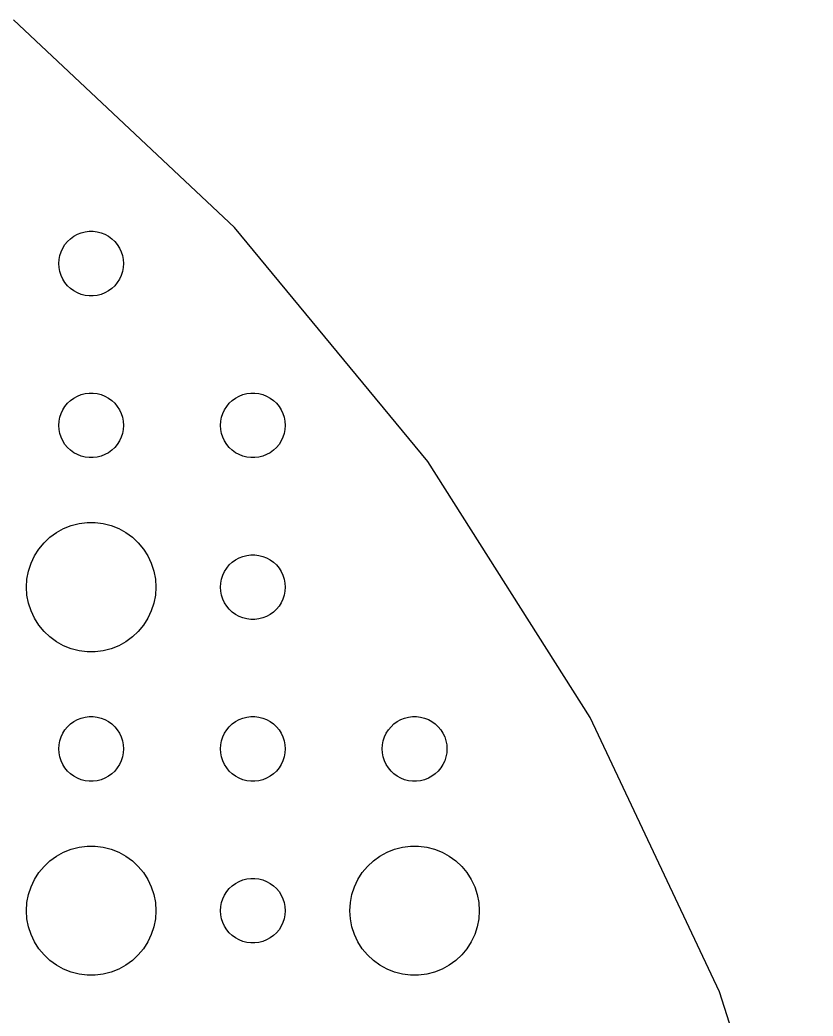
# Model space of a CAD drawing. Header units: metres. Extents: x -112 to 112, y -112 to 112.
# Drawn here: x 71.7 to 108.48, y 40.11 to 86.3 of the extents above; entities that cross this region are included whole.
import ezdxf

# ---------------------------------------------------------------- set-up
doc = ezdxf.new("R2010")
doc.units = ezdxf.units.M

msp = doc.modelspace()

# ---------------------------------------------------------------- linework, layer by layer
for p, q in [((81.6445, 76.6693), (71.3915, 86.2975)), ((90.6099, 65.8319), (81.6445, 76.6693)), ((74.0439, 76.1558), (74.1963, 76.2665)), ((74.1963, 76.2665), (74.3613, 76.3572)), ((74.3613, 76.3572), (74.5365, 76.4266)), ((74.5365, 76.4266), (74.7189, 76.4734)), ((74.7189, 76.4734), (74.9058, 76.497)), ((74.9058, 76.497), (75.0942, 76.497)), ((75.0942, 76.497), (75.2811, 76.4734)), ((75.2811, 76.4734), (75.4635, 76.4266)), ((75.4635, 76.4266), (75.6387, 76.3572)), ((75.6387, 76.3572), (75.8037, 76.2665)), ((75.8037, 76.2665), (75.9561, 76.1558)), ((73.6855, 75.7226), (73.7865, 75.8817)), ((73.7865, 75.8817), (73.9065, 76.0268)), ((73.9065, 76.0268), (74.0439, 76.1558)), ((75.9561, 76.1558), (76.0934, 76.0268)), ((76.0934, 76.0268), (76.2135, 75.8817)), ((76.2135, 75.8817), (76.3145, 75.7226)), ((73.5118, 75.188), (73.5471, 75.373)), ((73.5471, 75.373), (73.6053, 75.5522)), ((73.6053, 75.5522), (73.6855, 75.7226)), ((76.3145, 75.7226), (76.3947, 75.5522)), ((76.3947, 75.5522), (76.4529, 75.373)), ((76.4529, 75.373), (76.4882, 75.188)), ((73.5, 75), (73.5118, 75.188)), ((73.5118, 74.812), (73.5, 75)), ((76.4882, 75.188), (76.5, 75)), ((76.5, 75), (76.4882, 74.812)), ((73.5471, 74.627), (73.5118, 74.812)), ((73.6053, 74.4478), (73.5471, 74.627)), ((73.6855, 74.2774), (73.6053, 74.4478)), ((76.3947, 74.4478), (76.3145, 74.2774)), ((76.4529, 74.627), (76.3947, 74.4478)), ((76.4882, 74.812), (76.4529, 74.627)), ((73.7865, 74.1183), (73.6855, 74.2774)), ((73.9065, 73.9732), (73.7865, 74.1183)), ((74.0439, 73.8442), (73.9065, 73.9732)), ((76.0934, 73.9732), (75.9561, 73.8442)), ((76.2135, 74.1183), (76.0934, 73.9732)), ((76.3145, 74.2774), (76.2135, 74.1183)), ((74.1963, 73.7335), (74.0439, 73.8442)), ((74.3613, 73.6428), (74.1963, 73.7335)), ((74.5365, 73.5734), (74.3613, 73.6428)), ((74.7189, 73.5266), (74.5365, 73.5734)), ((74.9058, 73.503), (74.7189, 73.5266)), ((75.0942, 73.503), (74.9058, 73.503)), ((75.2811, 73.5266), (75.0942, 73.503)), ((75.4635, 73.5734), (75.2811, 73.5266)), ((75.6387, 73.6428), (75.4635, 73.5734)), ((75.8037, 73.7335), (75.6387, 73.6428)), ((75.9561, 73.8442), (75.8037, 73.7335)), ((74.1963, 68.7665), (74.3613, 68.8572)), ((74.3613, 68.8572), (74.5365, 68.9266)), ((74.5365, 68.9266), (74.7189, 68.9734)), ((74.7189, 68.9734), (74.9058, 68.997)), ((74.9058, 68.997), (75.0942, 68.997)), ((75.0942, 68.997), (75.2811, 68.9734)), ((75.2811, 68.9734), (75.4635, 68.9266)), ((75.4635, 68.9266), (75.6387, 68.8572)), ((75.6387, 68.8572), (75.8037, 68.7665)), ((81.6963, 68.7665), (81.8613, 68.8572)), ((81.8613, 68.8572), (82.0365, 68.9266)), ((82.0365, 68.9266), (82.2189, 68.9734)), ((82.2189, 68.9734), (82.4058, 68.997)), ((82.4058, 68.997), (82.5942, 68.997)), ((82.5942, 68.997), (82.7811, 68.9734)), ((82.7811, 68.9734), (82.9635, 68.9266)), ((82.9635, 68.9266), (83.1387, 68.8572)), ((83.1387, 68.8572), (83.3037, 68.7665)), ((73.6855, 68.2226), (73.7865, 68.3817)), ((73.7865, 68.3817), (73.9065, 68.5268)), ((73.9065, 68.5268), (74.0439, 68.6558)), ((74.0439, 68.6558), (74.1963, 68.7665)), ((75.8037, 68.7665), (75.9561, 68.6558)), ((75.9561, 68.6558), (76.0934, 68.5268)), ((76.0934, 68.5268), (76.2135, 68.3817)), ((76.2135, 68.3817), (76.3145, 68.2226)), ((81.1855, 68.2226), (81.2865, 68.3817)), ((81.2865, 68.3817), (81.4065, 68.5268)), ((81.4065, 68.5268), (81.5439, 68.6558)), ((81.5439, 68.6558), (81.6963, 68.7665)), ((83.3037, 68.7665), (83.4561, 68.6558)), ((83.4561, 68.6558), (83.5934, 68.5268)), ((83.5934, 68.5268), (83.7135, 68.3817)), ((83.7135, 68.3817), (83.8145, 68.2226)), ((73.5471, 67.873), (73.6053, 68.0522)), ((73.6053, 68.0522), (73.6855, 68.2226)), ((76.3145, 68.2226), (76.3947, 68.0522)), ((76.3947, 68.0522), (76.4529, 67.873)), ((81.0471, 67.873), (81.1053, 68.0522)), ((81.1053, 68.0522), (81.1855, 68.2226)), ((83.8145, 68.2226), (83.8947, 68.0522)), ((83.8947, 68.0522), (83.9529, 67.873)), ((73.5, 67.5), (73.5118, 67.688)), ((73.5118, 67.312), (73.5, 67.5)), ((73.5118, 67.688), (73.5471, 67.873)), ((76.4529, 67.873), (76.4882, 67.688)), ((76.4882, 67.688), (76.5, 67.5)), ((76.5, 67.5), (76.4882, 67.312)), ((81, 67.5), (81.0118, 67.688)), ((81.0118, 67.312), (81, 67.5)), ((81.0118, 67.688), (81.0471, 67.873)), ((83.9529, 67.873), (83.9882, 67.688)), ((83.9882, 67.688), (84, 67.5)), ((84, 67.5), (83.9882, 67.312)), ((73.5471, 67.127), (73.5118, 67.312)), ((73.6053, 66.9478), (73.5471, 67.127)), ((76.4529, 67.127), (76.3947, 66.9478)), ((76.4882, 67.312), (76.4529, 67.127)), ((81.0471, 67.127), (81.0118, 67.312)), ((81.1053, 66.9478), (81.0471, 67.127)), ((83.9529, 67.127), (83.8947, 66.9478)), ((83.9882, 67.312), (83.9529, 67.127)), ((73.6855, 66.7774), (73.6053, 66.9478)), ((73.7865, 66.6183), (73.6855, 66.7774)), ((73.9065, 66.4732), (73.7865, 66.6183)), ((76.2135, 66.6183), (76.0934, 66.4732)), ((76.3145, 66.7774), (76.2135, 66.6183)), ((76.3947, 66.9478), (76.3145, 66.7774)), ((81.1855, 66.7774), (81.1053, 66.9478)), ((81.2865, 66.6183), (81.1855, 66.7774)), ((81.4065, 66.4732), (81.2865, 66.6183)), ((83.7135, 66.6183), (83.5934, 66.4732)), ((83.8145, 66.7774), (83.7135, 66.6183)), ((83.8947, 66.9478), (83.8145, 66.7774)), ((74.0439, 66.3442), (73.9065, 66.4732)), ((74.1963, 66.2335), (74.0439, 66.3442)), ((74.3613, 66.1428), (74.1963, 66.2335)), ((74.5365, 66.0734), (74.3613, 66.1428)), ((74.7189, 66.0266), (74.5365, 66.0734)), ((75.4635, 66.0734), (75.2811, 66.0266)), ((75.6387, 66.1428), (75.4635, 66.0734)), ((75.8037, 66.2335), (75.6387, 66.1428)), ((75.9561, 66.3442), (75.8037, 66.2335)), ((76.0934, 66.4732), (75.9561, 66.3442)), ((81.5439, 66.3442), (81.4065, 66.4732)), ((81.6963, 66.2335), (81.5439, 66.3442)), ((81.8613, 66.1428), (81.6963, 66.2335)), ((82.0365, 66.0734), (81.8613, 66.1428)), ((82.2189, 66.0266), (82.0365, 66.0734)), ((82.9635, 66.0734), (82.7811, 66.0266)), ((83.1387, 66.1428), (82.9635, 66.0734)), ((83.3037, 66.2335), (83.1387, 66.1428)), ((83.4561, 66.3442), (83.3037, 66.2335)), ((83.5934, 66.4732), (83.4561, 66.3442)), ((74.9058, 66.003), (74.7189, 66.0266)), ((75.0942, 66.003), (74.9058, 66.003)), ((75.2811, 66.0266), (75.0942, 66.003)), ((82.4058, 66.003), (82.2189, 66.0266)), ((82.5942, 66.003), (82.4058, 66.003)), ((82.7811, 66.0266), (82.5942, 66.003)), ((98.1463, 53.9564), (90.6099, 65.8319)), ((73.7227, 62.7145), (74.073, 62.8532)), ((74.073, 62.8532), (74.4379, 62.9469)), ((74.4379, 62.9469), (74.8116, 62.9941)), ((74.8116, 62.9941), (75.1884, 62.9941)), ((75.1884, 62.9941), (75.5621, 62.9469)), ((75.5621, 62.9469), (75.927, 62.8532)), ((75.927, 62.8532), (76.2773, 62.7145)), ((73.0877, 62.3115), (73.3925, 62.533)), ((73.3925, 62.533), (73.7227, 62.7145)), ((76.2773, 62.7145), (76.6075, 62.533)), ((76.6075, 62.533), (76.9123, 62.3115)), ((72.573, 61.7634), (72.8131, 62.0536)), ((72.8131, 62.0536), (73.0877, 62.3115)), ((76.9123, 62.3115), (77.1869, 62.0536)), ((77.1869, 62.0536), (77.427, 61.7634)), ((72.2107, 61.1044), (72.3711, 61.4453)), ((72.3711, 61.4453), (72.573, 61.7634)), ((77.427, 61.7634), (77.6289, 61.4453)), ((77.6289, 61.4453), (77.7893, 61.1044)), ((81.8613, 61.3572), (82.0365, 61.4266)), ((82.0365, 61.4266), (82.2189, 61.4734)), ((82.2189, 61.4734), (82.4058, 61.497)), ((82.4058, 61.497), (82.5942, 61.497)), ((82.5942, 61.497), (82.7811, 61.4734)), ((82.7811, 61.4734), (82.9635, 61.4266)), ((82.9635, 61.4266), (83.1387, 61.3572)), ((72.0943, 60.7461), (72.2107, 61.1044)), ((77.7893, 61.1044), (77.9057, 60.7461)), ((81.2865, 60.8817), (81.4065, 61.0268)), ((81.4065, 61.0268), (81.5439, 61.1558)), ((81.5439, 61.1558), (81.6963, 61.2665)), ((81.6963, 61.2665), (81.8613, 61.3572)), ((83.1387, 61.3572), (83.3037, 61.2665)), ((83.3037, 61.2665), (83.4561, 61.1558)), ((83.4561, 61.1558), (83.5934, 61.0268)), ((83.5934, 61.0268), (83.7135, 60.8817)), ((72.0237, 60.376), (72.0943, 60.7461)), ((77.9057, 60.7461), (77.9763, 60.376)), ((81.0471, 60.373), (81.1053, 60.5522)), ((81.1053, 60.5522), (81.1855, 60.7226)), ((81.1855, 60.7226), (81.2865, 60.8817)), ((83.7135, 60.8817), (83.8145, 60.7226)), ((83.8145, 60.7226), (83.8947, 60.5522)), ((83.8947, 60.5522), (83.9529, 60.373)), ((72, 60), (72.0237, 60.376)), ((77.9763, 60.376), (78, 60)), ((81, 60), (81.0118, 60.188)), ((81.0118, 60.188), (81.0471, 60.373)), ((83.9529, 60.373), (83.9882, 60.188)), ((83.9882, 60.188), (84, 60)), ((72.0237, 59.624), (72, 60)), ((72.0943, 59.2539), (72.0237, 59.624)), ((77.9763, 59.624), (77.9057, 59.2539)), ((78, 60), (77.9763, 59.624)), ((81.0118, 59.812), (81, 60)), ((81.0471, 59.627), (81.0118, 59.812)), ((81.1053, 59.4478), (81.0471, 59.627)), ((83.9529, 59.627), (83.8947, 59.4478)), ((83.9882, 59.812), (83.9529, 59.627)), ((84, 60), (83.9882, 59.812)), ((72.2107, 58.8956), (72.0943, 59.2539)), ((77.9057, 59.2539), (77.7893, 58.8956)), ((81.1855, 59.2774), (81.1053, 59.4478)), ((81.2865, 59.1183), (81.1855, 59.2774)), ((81.4065, 58.9732), (81.2865, 59.1183)), ((83.7135, 59.1183), (83.5934, 58.9732)), ((83.8145, 59.2774), (83.7135, 59.1183)), ((83.8947, 59.4478), (83.8145, 59.2774)), ((72.3711, 58.5547), (72.2107, 58.8956)), ((77.7893, 58.8956), (77.6289, 58.5547)), ((81.5439, 58.8442), (81.4065, 58.9732)), ((81.6963, 58.7335), (81.5439, 58.8442)), ((81.8613, 58.6428), (81.6963, 58.7335)), ((83.3037, 58.7335), (83.1387, 58.6428)), ((83.4561, 58.8442), (83.3037, 58.7335)), ((83.5934, 58.9732), (83.4561, 58.8442)), ((72.573, 58.2366), (72.3711, 58.5547)), ((72.8131, 57.9464), (72.573, 58.2366)), ((77.427, 58.2366), (77.1869, 57.9464)), ((77.6289, 58.5547), (77.427, 58.2366)), ((82.0365, 58.5734), (81.8613, 58.6428)), ((82.2189, 58.5266), (82.0365, 58.5734)), ((82.4058, 58.503), (82.2189, 58.5266)), ((82.5942, 58.503), (82.4058, 58.503)), ((82.7811, 58.5266), (82.5942, 58.503)), ((82.9635, 58.5734), (82.7811, 58.5266)), ((83.1387, 58.6428), (82.9635, 58.5734)), ((73.0877, 57.6885), (72.8131, 57.9464)), ((77.1869, 57.9464), (76.9123, 57.6885)), ((73.3925, 57.467), (73.0877, 57.6885)), ((73.7227, 57.2855), (73.3925, 57.467)), ((74.073, 57.1468), (73.7227, 57.2855)), ((76.2773, 57.2855), (75.927, 57.1468)), ((76.6075, 57.467), (76.2773, 57.2855)), ((76.9123, 57.6885), (76.6075, 57.467)), ((74.4379, 57.0531), (74.073, 57.1468)), ((74.8116, 57.0059), (74.4379, 57.0531)), ((75.1884, 57.0059), (74.8116, 57.0059)), ((75.5621, 57.0531), (75.1884, 57.0059)), ((75.927, 57.1468), (75.5621, 57.0531)), ((73.9065, 53.5268), (74.0439, 53.6558)), ((74.0439, 53.6558), (74.1963, 53.7665)), ((74.1963, 53.7665), (74.3613, 53.8572)), ((74.3613, 53.8572), (74.5365, 53.9266)), ((74.5365, 53.9266), (74.7189, 53.9734)), ((74.7189, 53.9734), (74.9058, 53.997)), ((74.9058, 53.997), (75.0942, 53.997)), ((75.0942, 53.997), (75.2811, 53.9734)), ((75.2811, 53.9734), (75.4635, 53.9266)), ((75.4635, 53.9266), (75.6387, 53.8572)), ((75.6387, 53.8572), (75.8037, 53.7665)), ((75.8037, 53.7665), (75.9561, 53.6558)), ((75.9561, 53.6558), (76.0934, 53.5268)), ((81.4065, 53.5268), (81.5439, 53.6558)), ((81.5439, 53.6558), (81.6963, 53.7665)), ((81.6963, 53.7665), (81.8613, 53.8572)), ((81.8613, 53.8572), (82.0365, 53.9266)), ((82.0365, 53.9266), (82.2189, 53.9734)), ((82.2189, 53.9734), (82.4058, 53.997)), ((82.4058, 53.997), (82.5942, 53.997)), ((82.5942, 53.997), (82.7811, 53.9734)), ((82.7811, 53.9734), (82.9635, 53.9266)), ((82.9635, 53.9266), (83.1387, 53.8572)), ((83.1387, 53.8572), (83.3037, 53.7665)), ((83.3037, 53.7665), (83.4561, 53.6558)), ((83.4561, 53.6558), (83.5934, 53.5268)), ((88.9065, 53.5268), (89.0439, 53.6558)), ((89.0439, 53.6558), (89.1963, 53.7665)), ((89.1963, 53.7665), (89.3613, 53.8572)), ((89.3613, 53.8572), (89.5365, 53.9266)), ((89.5365, 53.9266), (89.7189, 53.9734)), ((89.7189, 53.9734), (89.9058, 53.997)), ((89.9058, 53.997), (90.0942, 53.997)), ((90.0942, 53.997), (90.2811, 53.9734)), ((90.2811, 53.9734), (90.4635, 53.9266)), ((90.4635, 53.9266), (90.6387, 53.8572)), ((90.6387, 53.8572), (90.8037, 53.7665)), ((90.8037, 53.7665), (90.9561, 53.6558)), ((90.9561, 53.6558), (91.0934, 53.5268)), ((104.135, 41.2299), (98.1463, 53.9564)), ((73.6053, 53.0522), (73.6855, 53.2226)), ((73.6855, 53.2226), (73.7865, 53.3817)), ((73.7865, 53.3817), (73.9065, 53.5268)), ((76.0934, 53.5268), (76.2135, 53.3817)), ((76.2135, 53.3817), (76.3145, 53.2226)), ((76.3145, 53.2226), (76.3947, 53.0522)), ((81.1053, 53.0522), (81.1855, 53.2226)), ((81.1855, 53.2226), (81.2865, 53.3817)), ((81.2865, 53.3817), (81.4065, 53.5268)), ((83.5934, 53.5268), (83.7135, 53.3817)), ((83.7135, 53.3817), (83.8145, 53.2226)), ((83.8145, 53.2226), (83.8947, 53.0522)), ((88.6053, 53.0522), (88.6855, 53.2226)), ((88.6855, 53.2226), (88.7865, 53.3817)), ((88.7865, 53.3817), (88.9065, 53.5268)), ((91.0934, 53.5268), (91.2135, 53.3817)), ((91.2135, 53.3817), (91.3145, 53.2226)), ((91.3145, 53.2226), (91.3947, 53.0522)), ((73.5, 52.5), (73.5118, 52.688)), ((73.5118, 52.688), (73.5471, 52.873)), ((73.5471, 52.873), (73.6053, 53.0522)), ((76.3947, 53.0522), (76.4529, 52.873)), ((76.4529, 52.873), (76.4882, 52.688)), ((76.4882, 52.688), (76.5, 52.5)), ((81, 52.5), (81.0118, 52.688)), ((81.0118, 52.688), (81.0471, 52.873)), ((81.0471, 52.873), (81.1053, 53.0522)), ((83.8947, 53.0522), (83.9529, 52.873)), ((83.9529, 52.873), (83.9882, 52.688)), ((83.9882, 52.688), (84, 52.5)), ((88.5, 52.5), (88.5118, 52.688)), ((88.5118, 52.688), (88.5471, 52.873)), ((88.5471, 52.873), (88.6053, 53.0522)), ((91.3947, 53.0522), (91.4529, 52.873)), ((91.4529, 52.873), (91.4882, 52.688)), ((91.4882, 52.688), (91.5, 52.5)), ((73.5118, 52.312), (73.5, 52.5)), ((73.5471, 52.127), (73.5118, 52.312)), ((76.4882, 52.312), (76.4529, 52.127)), ((76.5, 52.5), (76.4882, 52.312)), ((81.0118, 52.312), (81, 52.5)), ((81.0471, 52.127), (81.0118, 52.312)), ((83.9882, 52.312), (83.9529, 52.127)), ((84, 52.5), (83.9882, 52.312)), ((88.5118, 52.312), (88.5, 52.5)), ((88.5471, 52.127), (88.5118, 52.312)), ((91.4882, 52.312), (91.4529, 52.127)), ((91.5, 52.5), (91.4882, 52.312)), ((73.6053, 51.9478), (73.5471, 52.127)), ((73.6855, 51.7774), (73.6053, 51.9478)), ((73.7865, 51.6183), (73.6855, 51.7774)), ((76.3145, 51.7774), (76.2135, 51.6183)), ((76.3947, 51.9478), (76.3145, 51.7774)), ((76.4529, 52.127), (76.3947, 51.9478)), ((81.1053, 51.9478), (81.0471, 52.127)), ((81.1855, 51.7774), (81.1053, 51.9478)), ((81.2865, 51.6183), (81.1855, 51.7774)), ((83.8145, 51.7774), (83.7135, 51.6183)), ((83.8947, 51.9478), (83.8145, 51.7774)), ((83.9529, 52.127), (83.8947, 51.9478)), ((88.6053, 51.9478), (88.5471, 52.127)), ((88.6855, 51.7774), (88.6053, 51.9478)), ((88.7865, 51.6183), (88.6855, 51.7774)), ((91.3145, 51.7774), (91.2135, 51.6183)), ((91.3947, 51.9478), (91.3145, 51.7774)), ((91.4529, 52.127), (91.3947, 51.9478)), ((73.9065, 51.4732), (73.7865, 51.6183)), ((74.0439, 51.3442), (73.9065, 51.4732)), ((74.1963, 51.2335), (74.0439, 51.3442)), ((75.9561, 51.3442), (75.8037, 51.2335)), ((76.0934, 51.4732), (75.9561, 51.3442)), ((76.2135, 51.6183), (76.0934, 51.4732)), ((81.4065, 51.4732), (81.2865, 51.6183)), ((81.5439, 51.3442), (81.4065, 51.4732)), ((81.6963, 51.2335), (81.5439, 51.3442)), ((83.4561, 51.3442), (83.3037, 51.2335)), ((83.5934, 51.4732), (83.4561, 51.3442)), ((83.7135, 51.6183), (83.5934, 51.4732)), ((88.9065, 51.4732), (88.7865, 51.6183)), ((89.0439, 51.3442), (88.9065, 51.4732)), ((89.1963, 51.2335), (89.0439, 51.3442)), ((90.9561, 51.3442), (90.8037, 51.2335)), ((91.0934, 51.4732), (90.9561, 51.3442)), ((91.2135, 51.6183), (91.0934, 51.4732)), ((74.3613, 51.1428), (74.1963, 51.2335)), ((74.5365, 51.0734), (74.3613, 51.1428)), ((74.7189, 51.0266), (74.5365, 51.0734)), ((74.9058, 51.003), (74.7189, 51.0266)), ((75.0942, 51.003), (74.9058, 51.003)), ((75.2811, 51.0266), (75.0942, 51.003)), ((75.4635, 51.0734), (75.2811, 51.0266)), ((75.6387, 51.1428), (75.4635, 51.0734)), ((75.8037, 51.2335), (75.6387, 51.1428)), ((81.8613, 51.1428), (81.6963, 51.2335)), ((82.0365, 51.0734), (81.8613, 51.1428)), ((82.2189, 51.0266), (82.0365, 51.0734)), ((82.4058, 51.003), (82.2189, 51.0266)), ((82.5942, 51.003), (82.4058, 51.003)), ((82.7811, 51.0266), (82.5942, 51.003)), ((82.9635, 51.0734), (82.7811, 51.0266)), ((83.1387, 51.1428), (82.9635, 51.0734)), ((83.3037, 51.2335), (83.1387, 51.1428)), ((89.3613, 51.1428), (89.1963, 51.2335)), ((89.5365, 51.0734), (89.3613, 51.1428)), ((89.7189, 51.0266), (89.5365, 51.0734)), ((89.9058, 51.003), (89.7189, 51.0266)), ((90.0942, 51.003), (89.9058, 51.003)), ((90.2811, 51.0266), (90.0942, 51.003)), ((90.4635, 51.0734), (90.2811, 51.0266)), ((90.6387, 51.1428), (90.4635, 51.0734)), ((90.8037, 51.2335), (90.6387, 51.1428)), ((73.3925, 47.533), (73.7227, 47.7145)), ((73.7227, 47.7145), (74.073, 47.8532)), ((74.073, 47.8532), (74.4379, 47.9469)), ((74.4379, 47.9469), (74.8116, 47.9941)), ((74.8116, 47.9941), (75.1884, 47.9941)), ((75.1884, 47.9941), (75.5621, 47.9469)), ((75.5621, 47.9469), (75.927, 47.8532)), ((75.927, 47.8532), (76.2773, 47.7145)), ((76.2773, 47.7145), (76.6075, 47.533)), ((88.3925, 47.533), (88.7227, 47.7145)), ((88.7227, 47.7145), (89.073, 47.8532)), ((89.073, 47.8532), (89.4379, 47.9469)), ((89.4379, 47.9469), (89.8116, 47.9941)), ((89.8116, 47.9941), (90.1884, 47.9941)), ((90.1884, 47.9941), (90.5621, 47.9469)), ((90.5621, 47.9469), (90.927, 47.8532)), ((90.927, 47.8532), (91.2773, 47.7145)), ((91.2773, 47.7145), (91.6075, 47.533)), ((72.8131, 47.0536), (73.0877, 47.3115)), ((73.0877, 47.3115), (73.3925, 47.533)), ((76.6075, 47.533), (76.9123, 47.3115)), ((76.9123, 47.3115), (77.1869, 47.0536)), ((87.8131, 47.0536), (88.0877, 47.3115)), ((88.0877, 47.3115), (88.3925, 47.533)), ((91.6075, 47.533), (91.9123, 47.3115)), ((91.9123, 47.3115), (92.1869, 47.0536)), ((72.3711, 46.4453), (72.573, 46.7634)), ((72.573, 46.7634), (72.8131, 47.0536)), ((77.1869, 47.0536), (77.427, 46.7634)), ((77.427, 46.7634), (77.6289, 46.4453)), ((87.3711, 46.4453), (87.573, 46.7634)), ((87.573, 46.7634), (87.8131, 47.0536)), ((92.1869, 47.0536), (92.427, 46.7634)), ((92.427, 46.7634), (92.6289, 46.4453)), ((72.2107, 46.1044), (72.3711, 46.4453)), ((77.6289, 46.4453), (77.7893, 46.1044)), ((81.5439, 46.1558), (81.6963, 46.2665)), ((81.6963, 46.2665), (81.8613, 46.3572)), ((81.8613, 46.3572), (82.0365, 46.4266)), ((82.0365, 46.4266), (82.2189, 46.4734)), ((82.2189, 46.4734), (82.4058, 46.497)), ((82.4058, 46.497), (82.5942, 46.497)), ((82.5942, 46.497), (82.7811, 46.4734)), ((82.7811, 46.4734), (82.9635, 46.4266)), ((82.9635, 46.4266), (83.1387, 46.3572)), ((83.1387, 46.3572), (83.3037, 46.2665)), ((83.3037, 46.2665), (83.4561, 46.1558)), ((87.2107, 46.1044), (87.3711, 46.4453)), ((92.6289, 46.4453), (92.7893, 46.1044)), ((72.0237, 45.376), (72.0943, 45.7461)), ((72.0943, 45.7461), (72.2107, 46.1044)), ((77.7893, 46.1044), (77.9057, 45.7461)), ((77.9057, 45.7461), (77.9763, 45.376)), ((81.1053, 45.5522), (81.1855, 45.7226)), ((81.1855, 45.7226), (81.2865, 45.8817)), ((81.2865, 45.8817), (81.4065, 46.0268)), ((81.4065, 46.0268), (81.5439, 46.1558)), ((83.4561, 46.1558), (83.5934, 46.0268)), ((83.5934, 46.0268), (83.7135, 45.8817)), ((83.7135, 45.8817), (83.8145, 45.7226)), ((83.8145, 45.7226), (83.8947, 45.5522)), ((87.0237, 45.376), (87.0943, 45.7461)), ((87.0943, 45.7461), (87.2107, 46.1044)), ((92.7893, 46.1044), (92.9057, 45.7461)), ((92.9057, 45.7461), (92.9763, 45.376)), ((72, 45), (72.0237, 45.376)), ((77.9763, 45.376), (78, 45)), ((81.0118, 45.188), (81.0471, 45.373)), ((81.0471, 45.373), (81.1053, 45.5522)), ((83.8947, 45.5522), (83.9529, 45.373)), ((83.9529, 45.373), (83.9882, 45.188)), ((87, 45), (87.0237, 45.376)), ((92.9763, 45.376), (93, 45)), ((72.0237, 44.624), (72, 45)), ((78, 45), (77.9763, 44.624)), ((81, 45), (81.0118, 45.188)), ((81.0118, 44.812), (81, 45)), ((81.0471, 44.627), (81.0118, 44.812)), ((83.9882, 44.812), (83.9529, 44.627)), ((83.9882, 45.188), (84, 45)), ((84, 45), (83.9882, 44.812)), ((87.0237, 44.624), (87, 45)), ((93, 45), (92.9763, 44.624)), ((72.0943, 44.2539), (72.0237, 44.624)), ((77.9763, 44.624), (77.9057, 44.2539)), ((81.1053, 44.4478), (81.0471, 44.627)), ((81.1855, 44.2774), (81.1053, 44.4478)), ((83.8947, 44.4478), (83.8145, 44.2774)), ((83.9529, 44.627), (83.8947, 44.4478)), ((87.0943, 44.2539), (87.0237, 44.624)), ((92.9763, 44.624), (92.9057, 44.2539)), ((72.2107, 43.8956), (72.0943, 44.2539)), ((72.3711, 43.5547), (72.2107, 43.8956)), ((77.7893, 43.8956), (77.6289, 43.5547)), ((77.9057, 44.2539), (77.7893, 43.8956)), ((81.2865, 44.1183), (81.1855, 44.2774)), ((81.4065, 43.9732), (81.2865, 44.1183)), ((81.5439, 43.8442), (81.4065, 43.9732)), ((83.5934, 43.9732), (83.4561, 43.8442)), ((83.7135, 44.1183), (83.5934, 43.9732)), ((83.8145, 44.2774), (83.7135, 44.1183)), ((87.2107, 43.8956), (87.0943, 44.2539)), ((87.3711, 43.5547), (87.2107, 43.8956)), ((92.7893, 43.8956), (92.6289, 43.5547)), ((92.9057, 44.2539), (92.7893, 43.8956)), ((72.573, 43.2366), (72.3711, 43.5547)), ((77.6289, 43.5547), (77.427, 43.2366)), ((81.6963, 43.7335), (81.5439, 43.8442)), ((81.8613, 43.6428), (81.6963, 43.7335)), ((82.0365, 43.5734), (81.8613, 43.6428)), ((82.2189, 43.5266), (82.0365, 43.5734)), ((82.4058, 43.503), (82.2189, 43.5266)), ((82.5942, 43.503), (82.4058, 43.503)), ((82.7811, 43.5266), (82.5942, 43.503)), ((82.9635, 43.5734), (82.7811, 43.5266)), ((83.1387, 43.6428), (82.9635, 43.5734)), ((83.3037, 43.7335), (83.1387, 43.6428)), ((83.4561, 43.8442), (83.3037, 43.7335)), ((87.573, 43.2366), (87.3711, 43.5547)), ((92.6289, 43.5547), (92.427, 43.2366)), ((72.8131, 42.9464), (72.573, 43.2366)), ((77.427, 43.2366), (77.1869, 42.9464)), ((87.8131, 42.9464), (87.573, 43.2366)), ((92.427, 43.2366), (92.1869, 42.9464)), ((73.0877, 42.6885), (72.8131, 42.9464)), ((73.3925, 42.467), (73.0877, 42.6885)), ((76.9123, 42.6885), (76.6075, 42.467)), ((77.1869, 42.9464), (76.9123, 42.6885)), ((88.0877, 42.6885), (87.8131, 42.9464)), ((88.3925, 42.467), (88.0877, 42.6885)), ((91.9123, 42.6885), (91.6075, 42.467)), ((92.1869, 42.9464), (91.9123, 42.6885)), ((73.7227, 42.2855), (73.3925, 42.467)), ((74.073, 42.1468), (73.7227, 42.2855)), ((74.4379, 42.0531), (74.073, 42.1468)), ((74.8116, 42.0059), (74.4379, 42.0531)), ((75.5621, 42.0531), (75.1884, 42.0059)), ((75.927, 42.1468), (75.5621, 42.0531)), ((76.2773, 42.2855), (75.927, 42.1468)), ((76.6075, 42.467), (76.2773, 42.2855)), ((88.7227, 42.2855), (88.3925, 42.467)), ((89.073, 42.1468), (88.7227, 42.2855)), ((89.4379, 42.0531), (89.073, 42.1468)), ((89.8116, 42.0059), (89.4379, 42.0531)), ((90.5621, 42.0531), (90.1884, 42.0059)), ((90.927, 42.1468), (90.5621, 42.0531)), ((91.2773, 42.2855), (90.927, 42.1468)), ((91.6075, 42.467), (91.2773, 42.2855)), ((75.1884, 42.0059), (74.8116, 42.0059)), ((90.1884, 42.0059), (89.8116, 42.0059)), ((108.481, 27.8533), (104.135, 41.2299))]:
    msp.add_line(p, q)

doc.saveas('drawing.dxf')
